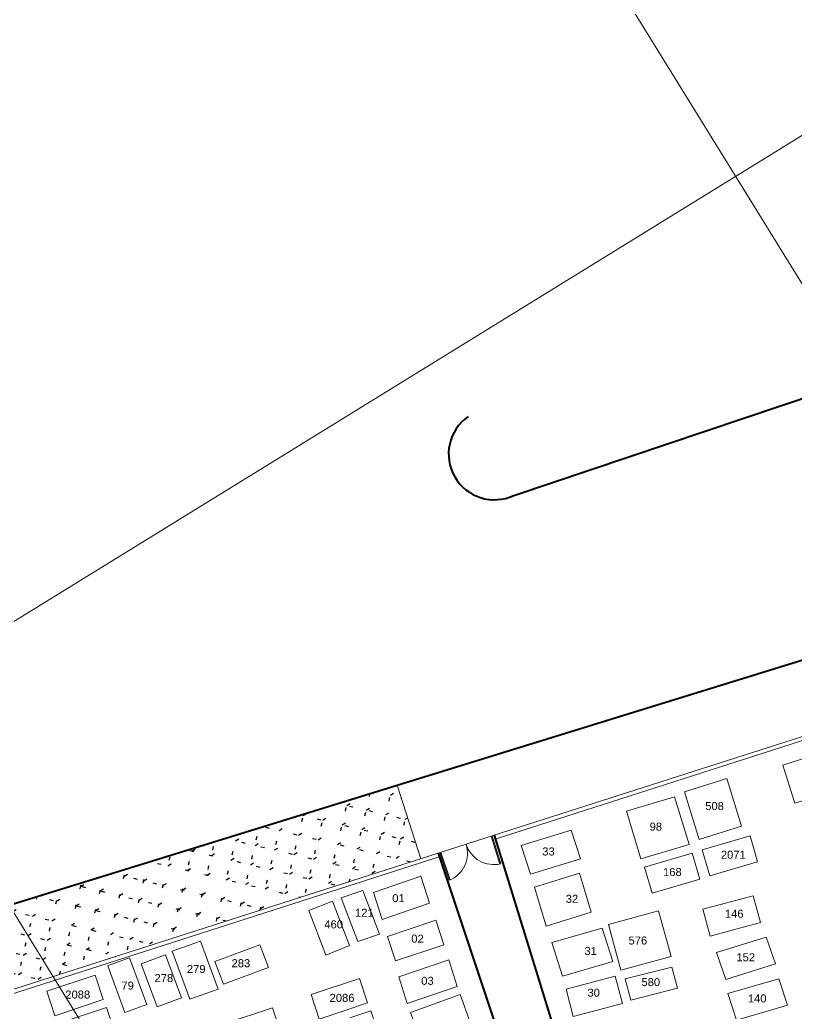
# Model space of a CAD drawing. Header units: inches. Extents: x 0 to 420, y 0 to 297.
# Drawn here: x 193.74 to 232.5, y 198.04 to 247.68 of the extents above; entities that cross this region are included whole.
import ezdxf

# ---------------------------------------------------------------- set-up
doc = ezdxf.new("R2010")
doc.units = ezdxf.units.IN
doc.header["$LTSCALE"] = 2.5
doc.header["$MEASUREMENT"] = 0
doc.layers.get('0').update_dxf_attribs({"lineweight": 0})
for name, color, linetype, lineweight in [('MALHA_COORDENADA4', 10, 'Continuous', 0), ('PEN 01', 1, 'Continuous', 9), ('PEN 02', 2, 'Continuous', 20), ('PEN 03', 3, 'Continuous', 30), ('PEN 04', 4, 'Continuous', 40)]:
    doc.layers.add(name, color=color, linetype=linetype, lineweight=lineweight)
doc.styles.get("Standard").update_dxf_attribs({"font": 'arial.ttf'})

msp = doc.modelspace()

# ---------------------------------------------------------------- hatches: boundary and pattern name
at = {"layer": 'PEN 03'}
h = msp.add_hatch(dxfattribs=at)
h.set_pattern_fill('GRASS', color=256, angle=-58.33068424220718, style=0, pattern_type=2)
h.set_pattern_definition([(31.66931575779283, (239.4299397200942, 128.5001787403368), (0.2305708813529715, 0.9730555318914116), [0.1875, -1.226713563]), (346.6693157577928, (239.4299397200942, 128.5001787403368), (0.2305708814138003, 0.9730555321481211), [0.1874999999999999, -1.226713562999999, 0.1874999999999999, -0.8124999999999996]), (76.66931575779282, (239.4299397200942, 128.5001787403368), (-0.9730555321481211, 0.2305708814138003), [0.1874999999999999, -1.226713562999999, 0.1874999999999999, -0.8124999999999996, 0.1874999999999999, -0.8124999999999996])])
h.paths.add_polyline_path([(214.6248992363197, 206.0373869950775), (170.7548788377323, 191.9689619221806), (163.3758676604995, 187.8884656761703), (162.9856499745093, 188.4811280140276), (162.9422886542689, 188.5148079207987), (162.8999377725373, 188.5497499160148), (162.8586340509975, 188.5859237021045), (162.8184133033582, 188.6232979134332), (162.7793104043012, 188.6618401434991), (162.7413592592421, 188.7015169730325), (162.7045927749316, 188.742293998973), (162.6690428309223, 188.7841358643), (162.6347402519268, 188.8270062886899), (162.6017147810901, 188.870868099974), (162.5699950541999, 188.9156832663703), (162.5396085748569, 188.9614129294594), (162.510581690627, 189.0080174378787), (162.4829395701958, 189.0554563817032), (162.4567061815453, 189.1036886274836), (162.4319042711717, 189.1526723539133), (162.4085553443624, 189.20236508809), (162.3866796465489, 189.2527237423441), (162.3662961457526, 189.3037046515984), (162.3474225161378, 189.3552636112298), (162.3300751226872, 189.4073559153983), (162.3142690070111, 189.4599363958102), (162.3000178743064, 189.5129594608833), (162.2873340814721, 189.5663791352781), (162.2762286263953, 189.6201490997624), (162.2667111384148, 189.6742227313739), (162.2587898699724, 189.7285531438458), (162.2524716894561, 189.7830932282615), (162.2477620752461, 189.8377956939016), (162.2446651109635, 189.8926131092488), (162.2431834819299, 189.947497943115), (162.243318472839, 190.0024026058547), (162.2450699666426, 190.0572794906293), (162.2484364446523, 190.1120810146858), (162.2534149878559, 190.1667596606153), (162.2600012794486, 190.2212680175541), (162.2681896085766, 190.275558822293), (162.2779728752876, 190.3295850002586), (162.2893425966884, 190.3832997063304), (162.3022889142995, 190.4366563654596), (162.3168006026035, 190.4896087130532), (162.332865078778, 190.5421108350898), (162.3504684136069, 190.5941172079303), (162.3695953435572, 190.6455827377904), (162.3902292840144, 190.6964627998414), (162.4123523436625, 190.746713276903), (162.435945339997, 190.7962905976966), (162.4609878159582, 190.8451517746252), (162.4874580576686, 190.8932544410471), (162.5153331132612, 190.9405568880115), (162.5445888127799, 190.9870181004234), (162.5751997891377, 191.0325977926068), (162.6071395001112, 191.0772564432362), (162.6403802513556, 191.1209553296044), (162.6748932204174, 191.1636565611984), (162.7106484817263, 191.2053231125537), (162.7476150325427, 191.2459188553582), (162.7857608198398, 191.2854085897786), (162.8250527680965, 191.3237580749813), (162.8654568079758, 191.3609340588222), (162.9069379058667, 191.3969043066789), (162.9494600942603, 191.4316376294012), (162.9929865029372, 191.4651039103538), (163.0374793909996, 191.4972741315747), (165.1197538659015, 192.6186794083604), (168.4364895894934, 194.2511094641823), (171.8091522779782, 195.7717339312804), (175.2787159113279, 197.2480845451208), (178.7818334176931, 198.6381309124858), (182.3716337031373, 199.9474868668283), (185.9831732926632, 201.1995662686167), (212.5880566191324, 209.4355766543024), (213.762205184083, 205.7607345904409)])

# ---------------------------------------------------------------- linework, layer by layer
for p, q in [((231.8349438306755, 210.4360604811816, 4.758), (234.1980321518101, 211.1977392563335, 4.843)), ((232.4375663693226, 208.5336659017333, 4.751), (231.8349438306755, 210.4360604811816, 4.758)), ((229.0463019457504, 209.7648273490721, 4.763), (226.9305865928653, 209.1074554029362, 4.769)), ((229.7796719516608, 207.3843936082528, 4.72), (229.0463019457504, 209.7648273490721, 4.763)), ((212.5880566191324, 209.4355766543024, 4.776240083784676), (213.762205184083, 205.7607345904409, 4.355686673330477)), ((227.6639565987757, 206.7270216621168, 4.726), (226.9305865928653, 209.1074554029362, 4.769)), ((232.4375663693226, 208.5336659017333, 4.751), (234.8006546904573, 209.2953446768852, 4.836)), ((226.4324116481886, 208.8527829574375, 4.702), (224.0264950689335, 208.1302473848421, 4.707)), ((226.4324116481886, 208.8527829574375, 4.702), (227.1590293031624, 206.4705337946755, 4.675)), ((224.0264950689335, 208.1302473848421, 4.707), (224.7531127239073, 205.7479982220801, 4.68)), ((221.2699897499028, 207.189210655402, 4.827), (218.7748804664659, 206.4282214546197, 4.802)), ((221.2699897499028, 207.189210655402, 4.827), (221.731935761202, 205.7563803470106, 4.785)), ((229.7796719516608, 207.3843936082528, 4.72), (227.6639565987757, 206.7270216621168, 4.726)), ((227.819458424487, 206.2064362038414, 9.387), (230.2062115249045, 206.9057532261194, 9.401)), ((230.2062115249045, 206.9057532261194, 9.401), (230.5827379047879, 205.5988238572353, 9.378)), ((214.719726050338, 206.0691340475884, 4.766692483291072), (215.1844296116334, 204.6810883962513, 4.725117205552007)), ((214.7671394573472, 206.0850075738439, 4.766692483291072), (215.230485500496, 204.7010167594326, 4.725238657588701)), ((218.7748804664659, 206.4282214546197, 4.802), (219.2368264777651, 204.9953911462284, 4.76)), ((227.1590293031624, 206.4705337946755, 4.675), (224.7531127239073, 205.7479982220801, 4.68)), ((224.9318427665025, 205.3415043083816, 4.698), (227.31859586692, 206.0408213306596, 4.712000000000001)), ((227.31859586692, 206.0408213306596, 4.712000000000001), (227.6951222468034, 204.7338919617754, 4.689)), ((227.819458424487, 206.2064362038414, 9.387), (228.1959848043705, 204.8995068349573, 9.364)), ((221.731935761202, 205.7563803470106, 4.785), (219.2368264777651, 204.9953911462284, 4.76)), ((228.1959848043705, 204.8995068349573, 9.364), (230.5827379047879, 205.5988238572353, 9.378)), ((219.4362637462325, 204.3349549146767, 4.657), (221.6894335502537, 205.0378751194274, 4.669)), ((221.6894335502537, 205.0378751194274, 4.669), (222.2742116046122, 203.0859340529142, 4.626)), ((224.9318427665025, 205.3415043083816, 4.698), (225.308369146386, 204.0345749394975, 4.675)), ((213.7613756292175, 204.8849461140256, 4.791), (211.4023627341418, 204.0680907958284, 4.782)), ((213.7613756292175, 204.8849461140256, 4.791), (214.1898617902124, 203.5396891943869, 4.724)), ((225.308369146386, 204.0345749394975, 4.675), (227.6951222468034, 204.7338919617754, 4.689)), ((209.7926805097686, 203.8141714650621, 4.21), (210.8755961061031, 204.1797580228231, 4.297999999999999)), ((210.8755961061031, 204.1797580228231, 4.297999999999999), (211.7065762704002, 201.9843181656316, 4.278)), ((211.4023627341418, 204.0680907958284, 4.782), (211.8308488951367, 202.7228338761897, 4.715)), ((219.4362637462325, 204.3349549146767, 4.657), (220.021041800591, 202.3830138481634, 4.614000000000001)), ((209.3487023010955, 203.645922244489, 4.221), (208.1794213765774, 203.1654913133885, 4.193)), ((209.3487023010955, 203.645922244489, 4.221), (210.195877790403, 201.4194667227422, 4.214)), ((209.7926805097686, 203.8141714650621, 4.21), (210.6236606740657, 201.6187316078706, 4.19)), ((214.1898617902124, 203.5396891943869, 4.724), (211.8308488951367, 202.7228338761897, 4.715)), ((230.3533498450106, 203.9104935125848, 4.579), (227.8427099074588, 203.2323932663307, 4.588)), ((230.7205184233537, 202.5695925150919, 4.561), (230.3533498450106, 203.9104935125848, 4.579)), ((208.1794213765774, 203.1654913133885, 4.193), (209.0265968658849, 200.9390357916418, 4.186)), ((220.021041800591, 202.3830138481634, 4.614000000000001), (222.2742116046122, 203.0859340529142, 4.626)), ((225.6288191610254, 203.1629203013996, 4.698), (223.1286608343151, 202.479066288191, 4.680000000000001)), ((225.6288191610254, 203.1629203013996, 4.698), (226.2574733862243, 200.880622258825, 4.693)), ((228.2098784858019, 201.8914922688378, 4.57), (227.8427099074588, 203.2323932663307, 4.588)), ((214.5137101803606, 202.6817630319473, 4.754), (212.1000093963081, 201.8754682440042, 4.731999999999999)), ((214.914541838333, 201.4596195902977, 4.658), (214.5137101803606, 202.6817630319473, 4.754)), ((230.7205184233537, 202.5695925150919, 4.561), (228.2098784858019, 201.8914922688378, 4.57)), ((222.8254188524064, 202.2959993594242, 4.679), (220.3006410960206, 201.5695817034856, 4.579)), ((222.8254188524064, 202.2959993594242, 4.679), (223.3575712803174, 200.6230770081274, 4.671)), ((223.1286608343151, 202.479066288191, 4.680000000000001), (223.757315059514, 200.1967682456165, 4.675)), ((202.7552344289187, 201.6456979699207, 4.177), (201.3432234723973, 201.1477164957034, 4.17)), ((203.6419886051667, 199.2345144926825, 4.184), (202.7552344289187, 201.6456979699207, 4.177)), ((210.6236606740657, 201.6187316078706, 4.19), (211.7065762704002, 201.9843181656316, 4.278)), ((212.5008410542805, 200.6533248023546, 4.636), (212.1000093963081, 201.8754682440042, 4.731999999999999)), ((220.3006410960206, 201.5695817034856, 4.579), (220.8327935239316, 199.8966593521888, 4.571)), ((231.0011136714143, 201.8410194187139, 4.523), (228.5218997894467, 201.0719762616288, 4.535)), ((231.0011136714143, 201.8410194187139, 4.523), (231.4682989767185, 200.5008355878505, 4.540999999999999)), ((202.2299776486453, 198.7365330184652, 4.177), (201.3432234723973, 201.1477164957034, 4.17)), ((205.7171798345335, 201.456962323692, 4.155), (203.4737164971114, 200.628786681909, 4.182)), ((205.7171798345335, 201.456962323692, 4.155), (206.1530913896243, 200.3276613336374, 4.178)), ((210.195877790403, 201.4194667227422, 4.214), (209.0265968658849, 200.9390357916418, 4.186)), ((214.914541838333, 201.4596195902977, 4.658), (212.5008410542805, 200.6533248023546, 4.636)), ((228.5218997894467, 201.0719762616288, 4.535), (228.989085094751, 199.7317924307654, 4.553)), ((199.205337928588, 200.8097068257059, 4.21350046461701), (198.1181888610663, 200.4050744945264, 4.266483700047388)), ((200.0738955668999, 198.4761028256814, 4.192187354751625), (199.214428277375, 200.8130902154643, 4.185402756282487)), ((201.0075080259478, 200.9576276398609, 4.134), (199.7969025492765, 200.5070453500919, 4.193)), ((201.8097901818182, 198.802089808513, 4.134), (201.0159047336628, 200.9607528593164, 4.127733101815656)), ((203.4737164971114, 200.628786681909, 4.182), (203.9096280522021, 199.4994856918544, 4.205)), ((215.1580278110035, 200.7096822321719, 4.608), (212.6709048271058, 199.8572727982918, 4.274999999999999)), ((215.5714585960195, 199.3711175209976, 4.551), (215.1580278110035, 200.7096822321719, 4.608)), ((223.3575712803174, 200.6230770081274, 4.671), (220.8327935239316, 199.8966593521888, 4.571)), ((226.2574733862243, 200.880622258825, 4.693), (223.757315059514, 200.1967682456165, 4.675)), ((198.9867464993781, 198.071470494502, 4.192199666872868), (198.1272792098533, 200.4084578842848, 4.185415068403731)), ((200.5991847051469, 198.351507518744, 4.193), (199.8052992569914, 200.5101705695475, 4.186733101815656)), ((206.1530913896243, 200.3276613336374, 4.178), (203.9096280522021, 199.4994856918544, 4.205)), ((226.2994154219576, 200.3452165102207, 4.504), (223.9701392555332, 199.7584328699179, 4.533)), ((226.5823813315035, 199.2834770440451, 4.501), (226.2994154219576, 200.3452165102207, 4.504)), ((231.4682989767185, 200.5008355878505, 4.540999999999999), (228.989085094751, 199.7317924307654, 4.553)), ((197.4984280036684, 199.9420101747097, 4.754), (195.0847272196159, 199.1357153867666, 4.731999999999999)), ((197.8992596616408, 198.7198667330601, 4.658), (197.4984280036684, 199.9420101747097, 4.754)), ((210.6965210332631, 199.7760609388846, 4.754), (208.2828202492106, 198.9697661509415, 4.731999999999999)), ((211.0973526912355, 198.553917497235, 4.658), (210.6965210332631, 199.7760609388846, 4.754)), ((213.0843356121218, 198.5187080871175, 4.218), (212.6709048271058, 199.8572727982918, 4.274999999999999)), ((221.0146641669866, 199.244891088774, 4.547), (223.475289185538, 199.8953108748191, 4.527)), ((223.475289185538, 199.8953108748191, 4.527), (223.834460656467, 198.5283273875484, 4.497)), ((224.2531051650791, 198.6966934037423, 4.530000000000001), (223.9701392555332, 199.7584328699179, 4.533)), ((231.6356894522954, 199.7658773926542, 4.491), (229.0982706676896, 199.0186197653735, 4.486)), ((232.0714237985413, 198.4364888002924, 4.477), (231.6356894522954, 199.7658773926542, 4.491)), ((195.4855588775883, 197.913571945117, 4.636), (195.0847272196159, 199.1357153867666, 4.731999999999999)), ((203.6419886051667, 199.2345144926825, 4.184), (202.2299776486453, 198.7365330184652, 4.177)), ((215.5714585960195, 199.3711175209976, 4.551), (213.0843356121218, 198.5187080871175, 4.218)), ((221.0146641669866, 199.244891088774, 4.547), (221.3738356379156, 197.8779076015033, 4.516999999999999)), ((226.5823813315035, 199.2834770440451, 4.501), (224.2531051650791, 198.6966934037423, 4.530000000000001)), ((197.8992596616408, 198.7198667330601, 4.658), (195.4855588775883, 197.913571945117, 4.636)), ((201.8097901818182, 198.802089808513, 4.134), (200.5991847051469, 198.351507518744, 4.193)), ((208.683651907183, 197.7476227092919, 4.636), (208.2828202492106, 198.9697661509415, 4.731999999999999)), ((215.7263919776933, 198.9792006072989, 4.555), (213.255251940116, 198.0740252239161, 4.268)), ((215.7263919776933, 198.9792006072989, 4.555), (216.2524498160691, 197.5449130312935, 4.487)), ((229.5340050139354, 197.6892311730117, 4.472), (229.0982706676896, 199.0186197653735, 4.486)), ((198.0613449919533, 198.3325386677029, 4.754), (195.6476442079009, 197.5262438797598, 4.731999999999999)), ((198.4621766499257, 197.1103952260533, 4.658), (198.0613449919533, 198.3325386677029, 4.754)), ((200.0738955668999, 198.4761028256814, 4.21350046461701), (198.9867464993781, 198.0714704945019, 4.266483700047388)), ((206.3606782187869, 198.3154162625712, 4.754), (203.9469774347345, 197.5091214746281, 4.731999999999999)), ((206.7615098767593, 197.0932728209216, 4.658), (206.3606782187869, 198.3154162625712, 4.754)), ((211.0973526912355, 198.553917497235, 4.658), (208.683651907183, 197.7476227092919, 4.636)), ((210.2159608623447, 197.8152093345662, 4.135999999999999), (211.2667587213007, 198.1538160675374, 4.185)), ((211.2667587213007, 198.1538160675374, 4.185), (212.0498012975673, 195.7661902648301, 4.222)), ((213.255251940116, 198.0740252239161, 4.268), (213.7813097784917, 196.6397376479107, 4.2)), ((221.3738356379156, 197.8779076015033, 4.516999999999999), (223.834460656467, 198.5283273875484, 4.497)), ((232.0714237985413, 198.4364888002924, 4.477), (229.5340050139354, 197.6892311730117, 4.472))]:
    msp.add_line(p, q)
at = {"layer": 'MALHA_COORDENADA4'}
for p, q in [((12.44019128247726, 105.9723847785678), (314.5268835979005, 292.3215124713894)), ((138.3729801954404, 292.3215124713893), (315.4155345625741, 5.321512471383187)), ((197.1210080900751, 292.3215124713893), (327.9401912824632, 80.25325741018628))]:
    msp.add_line(p, q, dxfattribs=at)
at = {"layer": 'PEN 01'}
for p, q in [((217.4191009550908, 206.9334435084306, 4.31816197753817), (263.7250813105501, 221.7830425999959, 3.843)), ((217.4801742994388, 206.7429965430829, 4.31816197753817), (263.5953271610334, 221.531400260794, 3.844958148141068)), ((214.6248992363197, 206.0373869950775, 4.766692483291072), (217.4191009550908, 206.9334435084306, 4.790361473924006)), ((170.7548788377323, 191.9689619221806, 4.797), (214.6248992363197, 206.0373869950775, 4.346834265742416)), ((170.8345615570278, 191.7844826904862, 4.796809042647777), (214.6859725806677, 205.8469400297297, 4.346834265742416))]:
    msp.add_line(p, q, dxfattribs=at)
for centre, start, end in [((214.6248992363197, 206.0373869950774, 4.778526978607539), 292.4182125650113, 17.78022811861821), ((217.4191009550908, 206.9334435084306, 4.778526978607539), 197.7802281186182, 283.2948164166596)]:
    msp.add_arc(centre, 1.467181014761465, start, end, dxfattribs=at)
at = {"layer": 'PEN 02'}
for p, q in [((217.2758115290602, 206.8890797801403, 4.790361473924006), (217.7074685667346, 205.4948802492615, 4.750371289026762)), ((217.3235746710703, 206.9038676895704, 4.790361473924006), (217.7564963839706, 205.505583412116, 4.750254125186725))]:
    msp.add_line(p, q, dxfattribs=at)
at = {"layer": 'PEN 04'}
for p, q in [((218.4009699757066, 223.9163238652559, 4.992), (284.376258857749, 246.1090468084939, 3.860616412262732)), ((212.5880566191324, 209.4355766543024, 4.429155266978882), (262.6704669773372, 224.9394691836791, 3.748)), ((185.9831732927578, 201.1995662686492, 4.791), (212.5880566191324, 209.4355766543024, 4.429155266978882)), ((217.4191009550908, 206.9334435084306, 4.790361473924006), (224.568680094031, 183.8411757784888, 4.128)), ((214.6248992363197, 206.0373869950775, 4.766692483291072), (222.2833086917095, 183.1621116021325, 4.081523427861873))]:
    msp.add_line(p, q, dxfattribs=at)
msp.add_arc((217.4348126253414, 225.9846682018252, 4.992), 2.282872821749633, 125.0500982077833, 295.0380447613763, dxfattribs=at)

# ---------------------------------------------------------------- texts
for s, p in [('508', (227.9651225796767, 208.1934895870083)), ('98', (225.1885293678683, 207.165743576824)), ('33', (219.8268338260708, 205.9228882458381)), ('2071', (228.7463573299682, 205.7600741311134, 4.689)), ('168', (225.8587416719837, 204.8951422356536)), ('01', (212.3362296344052, 203.5903141321469)), ('32', (220.9997046354912, 203.5566836174639)), ('121', (210.4751002736162, 202.858550347623)), ('146', (228.946503952841, 202.8100401755476)), ('460', (208.944838449967, 202.2803806431354)), ('02', (213.2874736251411, 201.5667212037004)), ('576', (224.1353396368032, 201.4733962736839)), ('31', (221.9332147337637, 200.951467621746)), ('152', (229.5209722616099, 200.635043521285)), ('283', (204.3126943583364, 200.3393833867586)), ('279', (202.0793388397242, 200.0502988802683)), ('79', (198.8120235173361, 199.2243421595717)), ('278', (200.466361203035, 199.5960230296386)), ('03', (213.7837742166876, 199.4605326031842)), ('580', (224.7816148579096, 199.3940036064773)), ('2088', (196.0098390568271, 198.7734816620758)), ('30', (222.0859153694653, 198.8681809778181)), ('2086', (209.2079320864218, 198.6075324262507)), ('140', (230.0954391248154, 198.5795522007683))]:
    msp.add_text(s, height=0.4).set_placement(p)

doc.saveas('drawing.dxf')
